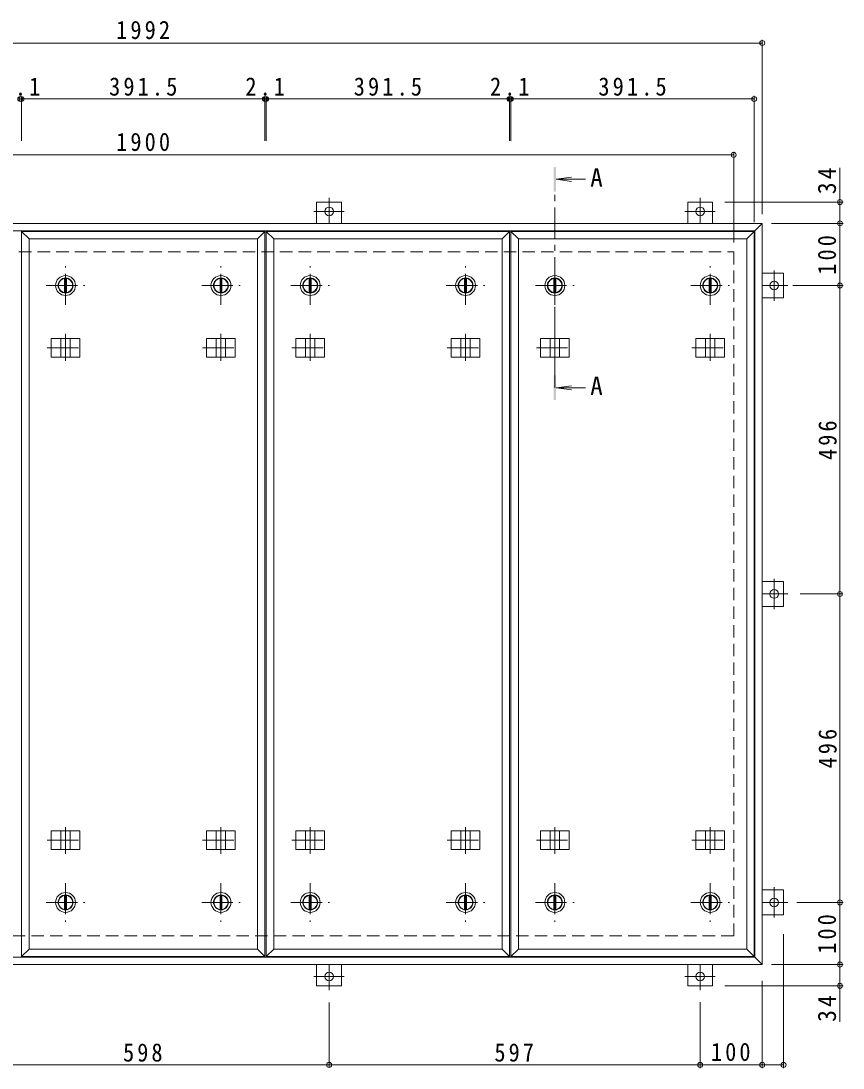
# Model space of a CAD drawing. Units: millimetres at full size, sheet at 1:10. Extents: x -2570 to 2618, y -1962 to 1445.
# Drawn here: x -1126 to 196, y -238 to 1445 of the extents above; entities that cross this region are included whole.
import ezdxf
from ezdxf.enums import TextEntityAlignment as Align

# ---------------------------------------------------------------- set-up
doc = ezdxf.new("R2010")
doc.units = ezdxf.units.MM
doc.header["$LTSCALE"] = 10
doc.header["$PDMODE"] = 32
doc.header["$PDSIZE"] = 8
doc.linetypes.add('CHAIN1', pattern=[8, 5, -1, 1, -1])
doc.linetypes.add('DASHED2', pattern=[3, 2, -1])
for name, color, linetype, lineweight in [('0-1_躯体', 2, 'DASHED2', 9), ('0-3_建具', 2, 'Continuous', 9), ('0-5_寸法', 4, 'Continuous', 9), ('0-E', 3, 'Continuous', 9), ('0-F', 2, 'Continuous', 9)]:
    doc.layers.add(name, color=color, linetype=linetype, lineweight=lineweight)
doc.styles.add('ＭＳ ゴシック', font='')
doc.styles.get('ＭＳ ゴシック').set_extended_font_data('MS Gothic')

msp = doc.modelspace()

# ---------------------------------------------------------------- linework, layer by layer
at = {"layer": '0-1_躯体'}
for p, q in [((-1879.59, 1073.92), (20.41, 1073.92)), ((20.41, 1073.92), (20.41, -26.08)), ((20.41, -26.08), (-1879.59, -26.08))]:
    msp.add_line(p, q, dxfattribs=at)
at = {"layer": '0-3_建具'}
for p, q in [((-1925.59, 1119.92), (66.41, 1119.92)), ((54.41, 1107.92), (66.41, 1119.92)), ((66.41, 1119.92), (66.41, -72.08)), ((-1913.59, 1107.92), (54.41, 1107.92)), ((54.41, -60.08), (54.41, 1107.92)), ((54.41, -60.08), (-1913.59, -60.08)), ((54.41, -60.08), (66.41, -72.08)), ((66.41, -72.08), (-1925.59, -72.08))]:
    msp.add_line(p, q, dxfattribs=at)
at = {"layer": '0-5_寸法'}
for p, q in [((-265.34, 1190.74), (-240.55, 1194)), ((-265.34, 1190.74), (-240.55, 1187.48)), ((-265.34, 1190.74), (-217.87, 1190.74)), ((-265.34, 855.62), (-240.55, 858.88)), ((-265.34, 855.62), (-240.55, 852.35)), ((-265.34, 855.62), (-217.87, 855.62))]:
    msp.add_line(p, q, dxfattribs=at)
at = {"layer": '0-5_寸法', "linetype": 'CHAIN1'}
msp.add_line((-267.34, 855.62), (-267.34, 1170.74), dxfattribs=at)
at = {"layer": '0-5_寸法'}
for points in [[(-265.34, 1210.74), (-269.34, 1210.74), (-265.34, 1170.74), (-269.34, 1170.74)], [(-265.34, 835.62), (-269.34, 835.62), (-265.34, 875.62), (-269.34, 875.62)]]:
    msp.add_solid(points, dxfattribs=at)
at = {"layer": '0-E'}
for p, q in [((-650.59, 1154.12), (-610.59, 1154.12)), ((-650.59, 1154.12), (-650.59, 1119.92)), ((-610.59, 1154.12), (-610.59, 1119.92)), ((-53.59, 1154.12), (-13.59, 1154.12)), ((-53.59, 1154.12), (-53.59, 1119.92)), ((-13.59, 1154.12), (-13.59, 1119.92)), ((100.61, 1039.92), (66.41, 1039.92)), ((100.61, 1039.92), (100.61, 999.92)), ((100.61, 999.92), (66.41, 999.92)), ((100.61, 543.92), (66.41, 543.92)), ((100.61, 543.92), (100.61, 503.92)), ((100.61, 503.92), (66.41, 503.92)), ((100.61, 47.92), (66.41, 47.92)), ((100.61, 47.92), (100.61, 7.92)), ((100.61, 7.92), (66.41, 7.92)), ((-650.59, -106.28), (-650.59, -72.08)), ((-610.59, -106.28), (-610.59, -72.08)), ((-53.59, -106.28), (-53.59, -72.08)), ((-13.59, -106.28), (-13.59, -72.08)), ((-610.59, -106.28), (-650.59, -106.28)), ((-13.59, -106.28), (-53.59, -106.28))]:
    msp.add_line(p, q, dxfattribs=at)
at = {"layer": '0-E', "linetype": 'CHAIN1'}
for p, q in [((-630.59, 1161.1), (-630.59, 1119.92)), ((-33.59, 1161.1), (-33.59, 1119.92)), ((-606.21, 1139.12), (-654.97, 1139.12)), ((-9.21, 1139.12), (-57.97, 1139.12)), ((85.61, 995.55), (85.61, 1044.3)), ((107.58, 1019.92), (66.41, 1019.92)), ((85.61, 499.55), (85.61, 548.3)), ((107.58, 523.92), (66.41, 523.92)), ((85.61, 3.55), (85.61, 52.3)), ((107.58, 27.92), (66.41, 27.92)), ((-630.59, -113.25), (-630.59, -72.08)), ((-33.59, -113.25), (-33.59, -72.08)), ((-654.97, -91.28), (-606.21, -91.28)), ((-57.97, -91.28), (-9.21, -91.28))]:
    msp.add_line(p, q, dxfattribs=at)
at = {"layer": '0-E'}
for centre in [(-630.59, 1139.12), (-33.59, 1139.12), (85.61, 1019.92), (85.61, 523.92), (85.61, 27.92), (-630.59, -91.28), (-33.59, -91.28)]:
    msp.add_circle(centre, 7, dxfattribs=at)
at = {"layer": '0-F', "color": 7}
for p, q in [((66.41, 1134.92), (66.41, 1414.92)), ((-1925.59, 1409.92), (66.41, 1409.92)), ((-1127.46, 1319.92), (-1125.34, 1319.92)), ((-1125.34, 1322.92), (-1125.34, 1252.83)), ((-1125.34, 1319.92), (-733.84, 1319.92)), ((-733.84, 1322.92), (-733.84, 1252.83)), ((-733.84, 1319.92), (-731.71, 1319.92)), ((-731.71, 1322.92), (-731.71, 1252.83)), ((-731.71, 1319.92), (-340.21, 1319.92)), ((-340.21, 1322.92), (-340.21, 1252.83)), ((-340.21, 1319.92), (-338.09, 1319.92)), ((-338.09, 1322.92), (-338.09, 1252.83)), ((-338.09, 1319.92), (53.41, 1319.92)), ((53.41, 1121.92), (53.41, 1324.92)), ((-1879.59, 1229.92), (20.41, 1229.92)), ((20.41, 1088.92), (20.41, 1234.92)), ((191.39, 1154.12), (191.39, 1209.3)), ((196.39, 1154.12), (6.41, 1154.12)), ((191.39, 1119.92), (191.39, 1154.12)), ((81.41, 1119.92), (196.39, 1119.92)), ((191.39, 1019.92), (191.39, 1119.92)), ((115.34, 1019.92), (196.39, 1019.92)), ((191.39, 523.92), (191.39, 1019.92)), ((194.39, 523.92), (127.58, 523.92)), ((191.39, 27.92), (191.39, 523.92)), ((121.93, 27.92), (196.39, 27.92)), ((191.39, -72.08), (191.39, 27.92)), ((100.61, -238.44), (100.61, -23.29)), ((81.41, -72.08), (196.39, -72.08)), ((191.39, -72.08), (191.39, -106.28)), ((66.41, -98.29), (66.41, -238.44)), ((196.39, -106.28), (6.41, -106.28)), ((191.39, -106.28), (191.39, -164.23)), ((-630.59, -236.44), (-630.59, -133.25)), ((-33.59, -132.22), (-33.59, -238.44)), ((-1228.59, -233.44), (-630.59, -233.44)), ((-630.59, -233.44), (-33.59, -233.44)), ((-33.59, -233.44), (66.41, -233.44)), ((66.41, -233.44), (100.61, -233.44))]:
    msp.add_line(p, q, dxfattribs=at)
at = {"layer": '0-F', "color": 3}
for p, q in [((-1125.34, 1106.92), (-1113.34, 1094.92)), ((-1125.34, -59.08), (-1125.34, 1106.92)), ((-1125.34, 1106.92), (-733.84, 1106.92)), ((-1113.34, -47.08), (-1113.34, 1094.92)), ((-1113.34, 1094.92), (-745.84, 1094.92)), ((-745.84, 1094.92), (-733.84, 1106.92)), ((-733.84, -59.08), (-733.84, 1106.92)), ((-731.71, 1106.92), (-719.71, 1094.92)), ((-731.71, -59.08), (-731.71, 1106.92)), ((-731.71, 1106.92), (-340.21, 1106.92)), ((-719.71, -47.08), (-719.71, 1094.92)), ((-719.71, 1094.92), (-352.21, 1094.92)), ((-352.21, 1094.92), (-340.21, 1106.92)), ((-340.21, -59.08), (-340.21, 1106.92)), ((-338.09, 1106.92), (-326.09, 1094.92)), ((-338.09, -59.08), (-338.09, 1106.92)), ((-338.09, 1106.92), (53.41, 1106.92)), ((-326.09, -47.08), (-326.09, 1094.92)), ((-326.09, 1094.92), (41.41, 1094.92)), ((41.41, 1094.92), (53.41, 1106.92)), ((53.41, -59.08), (53.41, 1106.92)), ((-1125.34, -59.08), (-1113.34, -47.08)), ((-745.84, -47.08), (-1113.34, -47.08)), ((-731.71, -59.08), (-719.71, -47.08)), ((-352.21, -47.08), (-719.71, -47.08)), ((-338.09, -59.08), (-326.09, -47.08)), ((41.41, -47.08), (-326.09, -47.08)), ((-733.84, -59.08), (-1125.34, -59.08)), ((-340.21, -59.08), (-731.71, -59.08)), ((53.41, -59.08), (-338.09, -59.08))]:
    msp.add_line(p, q, dxfattribs=at)
at = {"layer": '0-F', "linetype": 'CHAIN1'}
for p, q in [((-1054.59, 988.92), (-1054.59, 1050.92)), ((-804.59, 988.92), (-804.59, 1050.92)), ((-660.96, 988.92), (-660.96, 1050.92)), ((-410.96, 988.92), (-410.96, 1050.92)), ((-267.34, 988.92), (-267.34, 1050.92)), ((-17.34, 988.92), (-17.34, 1050.92)), ((-1085.59, 1019.92), (-1023.59, 1019.92)), ((-835.59, 1019.92), (-773.59, 1019.92)), ((-691.96, 1019.92), (-629.96, 1019.92)), ((-441.96, 1019.92), (-379.96, 1019.92)), ((-298.34, 1019.92), (-236.34, 1019.92)), ((-48.34, 1019.92), (13.66, 1019.92)), ((-1054.59, 58.92), (-1054.59, -3.08)), ((-804.59, 58.92), (-804.59, -3.08)), ((-660.96, 58.92), (-660.96, -3.08)), ((-410.96, 58.92), (-410.96, -3.08)), ((-267.34, 58.92), (-267.34, -3.08)), ((-17.34, 58.92), (-17.34, -3.08)), ((-1085.59, 27.92), (-1023.59, 27.92)), ((-835.59, 27.92), (-773.59, 27.92)), ((-691.96, 27.92), (-629.96, 27.92)), ((-441.96, 27.92), (-379.96, 27.92)), ((-298.34, 27.92), (-236.34, 27.92)), ((-48.34, 27.92), (13.66, 27.92))]:
    msp.add_line(p, q, dxfattribs=at)
at = {"layer": '0-F'}
for p, q in [((-1056.09, 1031.33), (-1056.09, 1008.52)), ((-1053.09, 1031.33), (-1053.09, 1008.52)), ((-806.09, 1031.33), (-806.09, 1008.52)), ((-803.09, 1031.33), (-803.09, 1008.52)), ((-662.46, 1031.33), (-662.46, 1008.52)), ((-659.46, 1031.33), (-659.46, 1008.52)), ((-412.46, 1031.33), (-412.46, 1008.52)), ((-409.46, 1031.33), (-409.46, 1008.52)), ((-268.84, 1031.33), (-268.84, 1008.52)), ((-265.84, 1031.33), (-265.84, 1008.52)), ((-18.84, 1031.33), (-18.84, 1008.52)), ((-15.84, 1031.33), (-15.84, 1008.52)), ((-1056.09, 16.52), (-1056.09, 39.32)), ((-1053.09, 16.52), (-1053.09, 39.32)), ((-806.09, 16.52), (-806.09, 39.32)), ((-803.09, 16.52), (-803.09, 39.32)), ((-662.46, 16.52), (-662.46, 39.32)), ((-659.46, 16.52), (-659.46, 39.32)), ((-412.46, 16.52), (-412.46, 39.32)), ((-409.46, 16.52), (-409.46, 39.32)), ((-268.84, 16.52), (-268.84, 39.32)), ((-265.84, 16.52), (-265.84, 39.32)), ((-18.84, 16.52), (-18.84, 39.32)), ((-15.84, 16.52), (-15.84, 39.32))]:
    msp.add_line(p, q, dxfattribs=at)
at = {"layer": '0-F', "color": 4}
for p, q in [((-1077.68, 934.92), (-1077.68, 904.92)), ((-1077.68, 934.92), (-1031.5, 934.92)), ((-1062.09, 934.92), (-1062.09, 904.92)), ((-1047.09, 934.92), (-1047.09, 904.92)), ((-1031.5, 934.92), (-1031.5, 904.92)), ((-827.68, 934.92), (-827.68, 904.92)), ((-827.68, 934.92), (-781.5, 934.92)), ((-812.09, 934.92), (-812.09, 904.92)), ((-797.09, 934.92), (-797.09, 904.92)), ((-781.5, 934.92), (-781.5, 904.92)), ((-684.05, 934.92), (-684.05, 904.92)), ((-684.05, 934.92), (-637.88, 934.92)), ((-668.46, 934.92), (-668.46, 904.92)), ((-653.46, 934.92), (-653.46, 904.92)), ((-637.88, 934.92), (-637.88, 904.92)), ((-434.05, 934.92), (-434.05, 904.92)), ((-434.05, 934.92), (-387.88, 934.92)), ((-418.46, 934.92), (-418.46, 904.92)), ((-403.46, 934.92), (-403.46, 904.92)), ((-387.88, 934.92), (-387.88, 904.92)), ((-290.43, 934.92), (-290.43, 904.92)), ((-290.43, 934.92), (-244.25, 934.92)), ((-274.84, 934.92), (-274.84, 904.92)), ((-259.84, 934.92), (-259.84, 904.92)), ((-244.25, 934.92), (-244.25, 904.92)), ((-40.43, 934.92), (-40.43, 904.92)), ((-40.43, 934.92), (5.75, 934.92)), ((-24.84, 934.92), (-24.84, 904.92)), ((-9.84, 934.92), (-9.84, 904.92)), ((5.75, 934.92), (5.75, 904.92)), ((-1077.68, 904.92), (-1031.5, 904.92)), ((-827.68, 904.92), (-781.5, 904.92)), ((-684.05, 904.92), (-637.88, 904.92)), ((-434.05, 904.92), (-387.88, 904.92)), ((-290.43, 904.92), (-244.25, 904.92)), ((-40.43, 904.92), (5.75, 904.92)), ((-1077.68, 112.92), (-1077.68, 142.92)), ((-1077.68, 142.92), (-1031.5, 142.92)), ((-1062.09, 112.92), (-1062.09, 142.92)), ((-1047.09, 112.92), (-1047.09, 142.92)), ((-1031.5, 112.92), (-1031.5, 142.92)), ((-827.68, 112.92), (-827.68, 142.92)), ((-827.68, 142.92), (-781.5, 142.92)), ((-812.09, 112.92), (-812.09, 142.92)), ((-797.09, 112.92), (-797.09, 142.92)), ((-781.5, 112.92), (-781.5, 142.92)), ((-684.05, 112.92), (-684.05, 142.92)), ((-684.05, 142.92), (-637.88, 142.92)), ((-668.46, 112.92), (-668.46, 142.92)), ((-653.46, 112.92), (-653.46, 142.92)), ((-637.88, 112.92), (-637.88, 142.92)), ((-434.05, 112.92), (-434.05, 142.92)), ((-434.05, 142.92), (-387.88, 142.92)), ((-418.46, 112.92), (-418.46, 142.92)), ((-403.46, 112.92), (-403.46, 142.92)), ((-387.88, 112.92), (-387.88, 142.92)), ((-290.43, 112.92), (-290.43, 142.92)), ((-290.43, 142.92), (-244.25, 142.92)), ((-274.84, 112.92), (-274.84, 142.92)), ((-259.84, 112.92), (-259.84, 142.92)), ((-244.25, 112.92), (-244.25, 142.92)), ((-40.43, 112.92), (-40.43, 142.92)), ((-40.43, 142.92), (5.75, 142.92)), ((-24.84, 112.92), (-24.84, 142.92)), ((-9.84, 112.92), (-9.84, 142.92)), ((5.75, 112.92), (5.75, 142.92)), ((-1077.68, 112.92), (-1031.5, 112.92)), ((-827.68, 112.92), (-781.5, 112.92)), ((-684.05, 112.92), (-637.88, 112.92)), ((-434.05, 112.92), (-387.88, 112.92)), ((-290.43, 112.92), (-244.25, 112.92)), ((-40.43, 112.92), (5.75, 112.92))]:
    msp.add_line(p, q, dxfattribs=at)
at = {"layer": '0-F', "color": 4, "linetype": 'CHAIN1'}
for p, q in [((-1054.59, 942.04), (-1054.59, 898.8)), ((-804.59, 942.04), (-804.59, 898.8)), ((-660.96, 942.04), (-660.96, 898.8)), ((-410.96, 942.04), (-410.96, 898.8)), ((-267.34, 942.04), (-267.34, 898.8)), ((-17.34, 942.04), (-17.34, 898.8)), ((-1084, 919.92), (-1025.18, 919.92)), ((-834, 919.92), (-775.18, 919.92)), ((-690.37, 919.92), (-631.56, 919.92)), ((-440.37, 919.92), (-381.56, 919.92)), ((-296.75, 919.92), (-237.93, 919.92)), ((-46.75, 919.92), (12.07, 919.92)), ((-1054.59, 105.81), (-1054.59, 149.04)), ((-804.59, 105.81), (-804.59, 149.04)), ((-660.96, 105.81), (-660.96, 149.04)), ((-410.96, 105.81), (-410.96, 149.04)), ((-267.34, 105.81), (-267.34, 149.04)), ((-17.34, 105.81), (-17.34, 149.04)), ((-1084, 127.92), (-1025.18, 127.92)), ((-834, 127.92), (-775.18, 127.92)), ((-690.37, 127.92), (-631.56, 127.92)), ((-440.37, 127.92), (-381.56, 127.92)), ((-296.75, 127.92), (-237.93, 127.92)), ((-46.75, 127.92), (12.07, 127.92))]:
    msp.add_line(p, q, dxfattribs=at)
at = {"layer": '0-F', "color": 3}
for points in [[(-733.84, -59.08), (-745.84, -47.08), (-745.84, 1094.92)], [(-340.21, -59.08), (-352.21, -47.08), (-352.21, 1094.92)], [(53.41, -59.08), (41.41, -47.08), (41.41, 1094.92)]]:
    msp.add_lwpolyline(points, dxfattribs=at)
at = {"layer": '0-F'}
for centre, radius in [((-1054.59, 1019.92), 16), ((-1054.59, 1019.92), 12), ((-1054.59, 1019.92), 11.5), ((-804.59, 1019.92), 16), ((-804.59, 1019.92), 12), ((-804.59, 1019.92), 11.5), ((-660.96, 1019.92), 16), ((-660.96, 1019.92), 12), ((-660.96, 1019.92), 11.5), ((-410.96, 1019.92), 16), ((-410.96, 1019.92), 12), ((-410.96, 1019.92), 11.5), ((-267.34, 1019.92), 16), ((-267.34, 1019.92), 12), ((-267.34, 1019.92), 11.5), ((-17.34, 1019.92), 16), ((-17.34, 1019.92), 12), ((-17.34, 1019.92), 11.5), ((-1054.59, 27.92), 16), ((-1054.59, 27.92), 12), ((-1054.59, 27.92), 11.5), ((-804.59, 27.92), 16), ((-804.59, 27.92), 12), ((-804.59, 27.92), 11.5), ((-660.96, 27.92), 16), ((-660.96, 27.92), 12), ((-660.96, 27.92), 11.5), ((-410.96, 27.92), 16), ((-410.96, 27.92), 12), ((-410.96, 27.92), 11.5), ((-267.34, 27.92), 16), ((-267.34, 27.92), 12), ((-267.34, 27.92), 11.5), ((-17.34, 27.92), 16), ((-17.34, 27.92), 12), ((-17.34, 27.92), 11.5)]:
    msp.add_circle(centre, radius, dxfattribs=at)
at = {"layer": '0-F', "color": 7}
for p in [(66.41, 1409.92), (-1127.46, 1319.92), (-1125.34, 1319.92), (-733.84, 1319.92), (-731.71, 1319.92), (-340.21, 1319.92), (-338.09, 1319.92), (53.41, 1319.92), (20.41, 1229.92), (191.39, 1154.12), (191.39, 1119.92), (191.39, 1019.92), (191.39, 523.92), (191.39, 27.92), (191.39, -72.08), (191.39, -106.28), (-630.59, -233.44), (-33.59, -233.44), (66.41, -233.44), (100.61, -233.44)]:
    msp.add_point(p, dxfattribs=at)

# ---------------------------------------------------------------- texts
at = {"layer": '0-5_寸法', "color": 2, "style": 'ＭＳ ゴシック'}
for p in [(-210.31, 1170.34), (-210.31, 835.22)]:
    msp.add_text('A', height=29.33, dxfattribs=at).set_placement(p, align=Align.BOTTOM_LEFT)
at = {"layer": '0-F', "char_height": 29.33, "attachment_point": 7, "style": 'ＭＳ ゴシック'}
for s, insert in [('\\T1.28;\\W0.9;1992', (-973.34, 1415.92)), ('\\T1.27;\\W0.9;2.1', (-1158.9, 1324.92)), ('\\T1.28;\\W0.9;391.5', (-984.59, 1324.92)), ('\\T1.27;\\W0.9;2.1', (-765.28, 1324.92)), ('\\T1.28;\\W0.9;391.5', (-590.96, 1324.92)), ('\\T1.27;\\W0.9;2.1', (-371.65, 1324.92)), ('\\T1.28;\\W0.9;391.5', (-197.34, 1324.92)), ('\\T1.28;\\W0.9;1900', (-973.34, 1235.92)), ('\\T1.27;\\W0.9;598', (-962.09, -228.44)), ('\\T1.27;\\W0.9;597', (-364.59, -228.44)), ('\\T1.27;\\W0.9;100', (-16.09, -227.44))]:
    msp.add_mtext(s, dxfattribs=dict(at, insert=insert))
at = {"layer": '0-F', "char_height": 29.33, "attachment_point": 7, "rotation": 90, "style": 'ＭＳ ゴシック'}
for s, insert in [('\\T1.27;\\W0.95;34', (185.39, 1166.8)), ('\\T1.27;\\W0.9;100', (185.39, 1037.42)), ('\\T1.27;\\W0.9;496', (186.39, 739.42)), ('\\T1.27;\\W0.9;496', (186.39, 243.42)), ('\\T1.27;\\W0.9;100', (185.39, -54.58)), ('\\T1.27;\\W0.95;34', (185.39, -164.23))]:
    msp.add_mtext(s, dxfattribs=dict(at, insert=insert))

doc.saveas('drawing.dxf')
